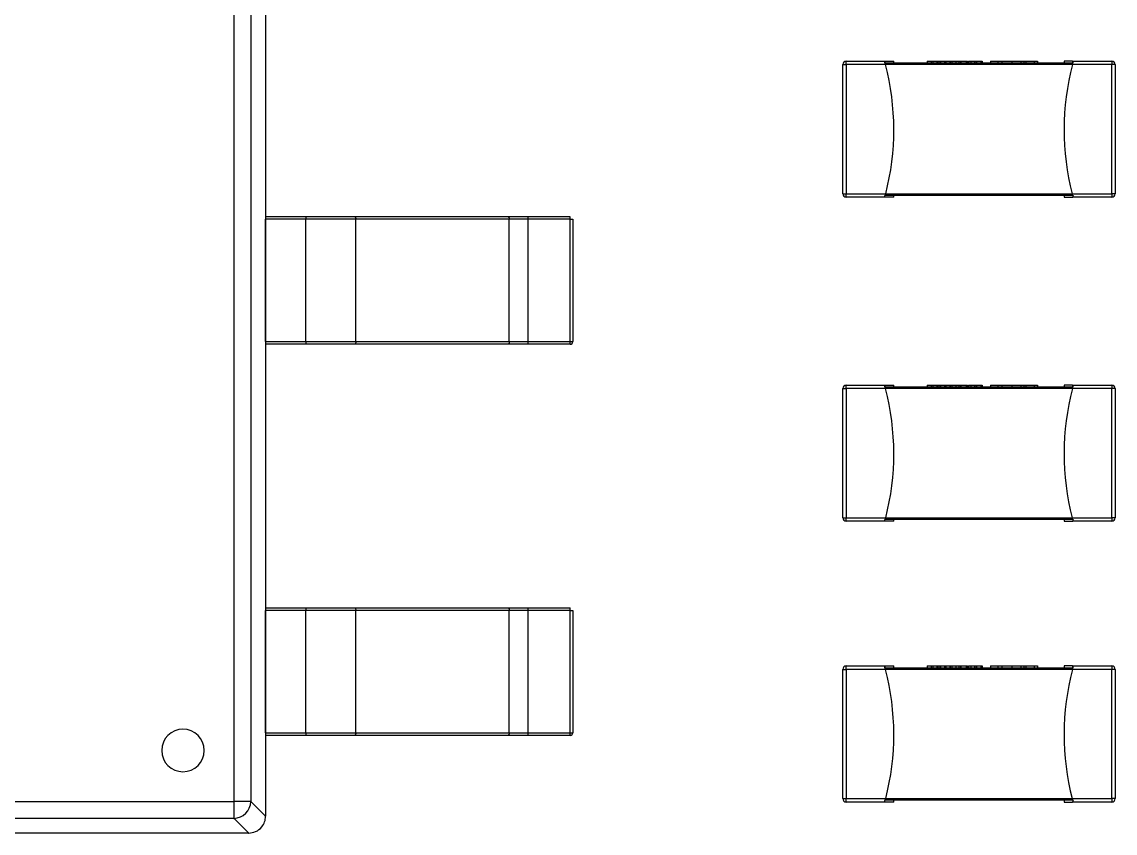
# Model space of a CAD drawing. Header units: millimetres. Extents: x 0 to 297, y 0 to 210.
# Drawn here: x 91.96 to 104.81, y 143.33 to 152.87 of the extents above; entities that cross this region are included whole.
import ezdxf

# ---------------------------------------------------------------- set-up
doc = ezdxf.new("R2010")
doc.units = ezdxf.units.MM

msp = doc.modelspace()

# ---------------------------------------------------------------- linework, layer by layer
at = {"color": 7, "linetype": 'Continuous', "lineweight": 25}
for p, q in [((94.828, 156.134), (94.828, 143.534)), ((94.457, 143.706), (94.457, 155.962)), ((94.654, 155.962), (94.654, 143.706)), ((101.652, 152.372), (101.652, 152.412)), ((101.652, 152.412), (102.116, 152.412)), ((102.103, 152.407), (102.111, 152.407)), ((102.107, 152.394), (102.107, 152.392)), ((102.107, 152.392), (102.107, 152.392)), ((102.111, 152.381), (102.111, 152.407)), ((102.116, 152.412), (102.212, 152.412)), ((102.116, 152.392), (104.309, 152.392)), ((102.212, 152.392), (102.212, 152.412)), ((102.605, 152.412), (102.605, 152.392)), ((102.605, 152.412), (102.652, 152.412)), ((102.652, 152.412), (102.652, 152.392)), ((102.652, 152.412), (102.669, 152.412)), ((102.669, 152.412), (102.669, 152.392)), ((102.669, 152.412), (102.715, 152.412)), ((102.715, 152.412), (102.715, 152.392)), ((102.722, 152.412), (102.722, 152.392)), ((102.74, 152.412), (102.74, 152.392)), ((102.74, 152.412), (102.755, 152.412)), ((102.758, 152.412), (102.758, 152.392)), ((102.758, 152.412), (102.805, 152.412)), ((102.805, 152.412), (102.805, 152.392)), ((102.805, 152.412), (102.822, 152.412)), ((102.822, 152.412), (102.822, 152.392)), ((102.822, 152.412), (102.868, 152.412)), ((102.868, 152.412), (102.868, 152.392)), ((102.868, 152.412), (102.872, 152.412)), ((102.875, 152.412), (102.875, 152.392)), ((102.893, 152.412), (102.893, 152.392)), ((102.939, 152.412), (102.939, 152.392)), ((102.939, 152.412), (102.974, 152.412)), ((102.974, 152.412), (102.974, 152.392)), ((102.974, 152.412), (102.993, 152.412)), ((102.993, 152.412), (102.993, 152.392)), ((102.993, 152.412), (102.997, 152.412)), ((102.997, 152.412), (102.997, 152.392)), ((102.997, 152.412), (103, 152.412)), ((103, 152.412), (103.063, 152.412)), ((103, 152.412), (103, 152.392)), ((103.063, 152.412), (103.063, 152.392)), ((103.064, 152.412), (103.067, 152.412)), ((103.067, 152.412), (103.067, 152.392)), ((103.077, 152.412), (103.077, 152.392)), ((103.077, 152.412), (103.077, 152.392)), ((103.087, 152.412), (103.087, 152.392)), ((103.116, 152.412), (103.116, 152.392)), ((103.124, 152.412), (103.129, 152.412)), ((103.161, 152.412), (103.161, 152.392)), ((103.167, 152.412), (103.168, 152.412)), ((103.179, 152.412), (103.179, 152.392)), ((103.182, 152.412), (103.182, 152.392)), ((103.182, 152.412), (103.184, 152.412)), ((103.184, 152.412), (103.184, 152.392)), ((103.184, 152.412), (103.232, 152.412)), ((103.232, 152.412), (103.232, 152.392)), ((103.232, 152.412), (103.248, 152.412)), ((103.248, 152.412), (103.248, 152.392)), ((103.348, 152.412), (103.348, 152.392)), ((103.434, 152.412), (103.434, 152.392)), ((103.481, 152.412), (103.481, 152.392)), ((103.599, 152.412), (103.599, 152.392)), ((103.703, 152.412), (103.703, 152.392)), ((103.741, 152.412), (103.741, 152.392)), ((103.761, 152.412), (103.761, 152.392)), ((103.861, 152.412), (103.861, 152.392)), ((103.901, 152.412), (103.901, 152.392)), ((104.212, 152.412), (104.212, 152.392)), ((104.309, 152.412), (104.212, 152.412)), ((104.309, 152.412), (104.772, 152.412)), ((104.314, 152.407), (104.321, 152.407)), ((104.314, 152.381), (104.314, 152.407)), ((104.317, 152.392), (104.317, 152.394)), ((104.318, 152.392), (104.317, 152.392)), ((104.772, 152.412), (104.772, 152.372)), ((101.612, 152.372), (101.652, 152.372)), ((101.612, 150.852), (101.612, 152.372)), ((102.113, 152.372), (101.652, 152.372)), ((101.652, 152.372), (101.652, 150.852)), ((104.312, 152.372), (102.113, 152.372)), ((104.772, 152.372), (104.312, 152.372)), ((104.772, 150.852), (104.772, 152.372)), ((104.812, 152.372), (104.772, 152.372)), ((104.812, 152.372), (104.812, 150.852)), ((101.612, 150.852), (101.652, 150.852)), ((101.652, 150.812), (101.652, 150.852)), ((101.652, 150.852), (102.116, 150.852)), ((102.116, 150.852), (104.309, 150.852)), ((104.309, 150.852), (104.772, 150.852)), ((104.812, 150.852), (104.772, 150.852)), ((104.772, 150.852), (104.772, 150.812)), ((102.113, 150.812), (101.652, 150.812)), ((102.103, 150.832), (102.111, 150.832)), ((102.107, 150.821), (102.107, 150.817)), ((102.107, 150.819), (102.107, 150.821)), ((102.107, 150.817), (102.107, 150.817)), ((104.312, 150.832), (102.113, 150.832)), ((102.212, 150.812), (102.113, 150.812)), ((102.212, 150.812), (102.212, 150.832)), ((104.212, 150.832), (104.212, 150.812)), ((104.212, 150.812), (104.312, 150.812)), ((104.772, 150.812), (104.312, 150.812)), ((104.314, 150.832), (104.321, 150.832)), ((104.317, 150.821), (104.317, 150.819)), ((104.317, 150.821), (104.317, 150.817)), ((104.318, 150.817), (104.317, 150.817)), ((94.828, 150.584), (95.3, 150.584)), ((95.3, 150.584), (95.871, 150.584)), ((95.3, 150.584), (95.3, 150.554)), ((95.871, 150.584), (97.674, 150.584)), ((97.674, 150.584), (97.913, 150.584)), ((97.913, 150.584), (98.408, 150.584)), ((95.3, 150.554), (94.828, 150.554)), ((94.828, 149.114), (94.828, 150.554)), ((95.3, 149.114), (95.3, 150.554)), ((95.889, 150.554), (95.3, 150.554)), ((95.889, 149.114), (95.889, 150.554)), ((97.692, 150.554), (95.889, 150.554)), ((97.692, 149.114), (97.692, 150.554)), ((97.914, 150.554), (97.692, 150.554)), ((97.914, 149.114), (97.914, 150.554)), ((98.409, 150.554), (97.914, 150.554)), ((98.409, 149.114), (98.409, 150.554)), ((98.409, 150.554), (98.438, 150.554)), ((98.438, 150.554), (98.438, 149.114)), ((94.828, 149.114), (95.3, 149.114)), ((95.3, 149.084), (94.828, 149.084)), ((95.3, 149.114), (95.889, 149.114)), ((95.3, 149.114), (95.3, 149.084)), ((95.871, 149.084), (95.3, 149.084)), ((97.674, 149.084), (95.871, 149.084)), ((95.889, 149.114), (97.692, 149.114)), ((97.913, 149.084), (97.674, 149.084)), ((97.692, 149.114), (97.914, 149.114)), ((98.408, 149.084), (97.913, 149.084)), ((97.914, 149.114), (98.409, 149.114)), ((98.409, 149.114), (98.438, 149.114)), ((101.612, 147.042), (101.612, 148.562)), ((101.612, 148.562), (101.652, 148.562)), ((101.652, 148.562), (101.652, 148.602)), ((101.652, 148.602), (102.116, 148.602)), ((101.652, 148.562), (101.652, 147.042)), ((102.113, 148.562), (101.652, 148.562)), ((102.103, 148.597), (102.111, 148.597)), ((102.107, 148.584), (102.107, 148.582)), ((102.107, 148.582), (102.107, 148.582)), ((102.111, 148.571), (102.111, 148.597)), ((104.312, 148.562), (102.113, 148.562)), ((102.116, 148.602), (102.212, 148.602)), ((102.116, 148.582), (104.309, 148.582)), ((102.212, 148.582), (102.212, 148.602)), ((102.605, 148.602), (102.605, 148.582)), ((102.605, 148.602), (102.652, 148.602)), ((102.652, 148.602), (102.652, 148.582)), ((102.652, 148.602), (102.669, 148.602)), ((102.669, 148.602), (102.669, 148.582)), ((102.669, 148.602), (102.715, 148.602)), ((102.715, 148.602), (102.715, 148.582)), ((102.722, 148.602), (102.722, 148.582)), ((102.74, 148.602), (102.74, 148.582)), ((102.74, 148.602), (102.755, 148.602)), ((102.758, 148.602), (102.758, 148.582)), ((102.758, 148.602), (102.805, 148.602)), ((102.805, 148.602), (102.805, 148.582)), ((102.805, 148.602), (102.822, 148.602)), ((102.822, 148.602), (102.822, 148.582)), ((102.822, 148.602), (102.868, 148.602)), ((102.868, 148.602), (102.868, 148.582)), ((102.868, 148.602), (102.872, 148.602)), ((102.875, 148.602), (102.875, 148.582)), ((102.893, 148.602), (102.893, 148.582)), ((102.939, 148.602), (102.939, 148.582)), ((102.939, 148.602), (102.974, 148.602)), ((102.974, 148.602), (102.974, 148.582)), ((102.974, 148.602), (102.993, 148.602)), ((102.993, 148.602), (102.993, 148.582)), ((102.993, 148.602), (102.997, 148.602)), ((102.997, 148.602), (102.997, 148.582)), ((102.997, 148.602), (103, 148.602)), ((103, 148.602), (103, 148.582)), ((103, 148.602), (103.063, 148.602)), ((103.063, 148.602), (103.063, 148.582)), ((103.064, 148.602), (103.067, 148.602)), ((103.067, 148.602), (103.067, 148.582)), ((103.077, 148.602), (103.077, 148.582)), ((103.077, 148.602), (103.077, 148.582)), ((103.087, 148.602), (103.087, 148.582)), ((103.116, 148.602), (103.116, 148.582)), ((103.124, 148.602), (103.129, 148.602)), ((103.161, 148.602), (103.161, 148.582)), ((103.167, 148.602), (103.168, 148.602)), ((103.179, 148.602), (103.179, 148.582)), ((103.182, 148.602), (103.182, 148.582)), ((103.182, 148.602), (103.184, 148.602)), ((103.184, 148.602), (103.184, 148.582)), ((103.184, 148.602), (103.232, 148.602)), ((103.232, 148.602), (103.232, 148.582)), ((103.232, 148.602), (103.248, 148.602)), ((103.248, 148.602), (103.248, 148.582)), ((103.348, 148.602), (103.348, 148.582)), ((103.434, 148.602), (103.434, 148.582)), ((103.481, 148.602), (103.481, 148.582)), ((103.599, 148.602), (103.599, 148.582)), ((103.703, 148.602), (103.703, 148.582)), ((103.741, 148.602), (103.741, 148.582)), ((103.761, 148.602), (103.761, 148.582)), ((103.861, 148.602), (103.861, 148.582)), ((103.901, 148.602), (103.901, 148.582)), ((104.212, 148.602), (104.212, 148.582)), ((104.309, 148.602), (104.212, 148.602)), ((104.309, 148.602), (104.772, 148.602)), ((104.772, 148.562), (104.312, 148.562)), ((104.314, 148.597), (104.321, 148.597)), ((104.314, 148.571), (104.314, 148.597)), ((104.317, 148.582), (104.317, 148.584)), ((104.318, 148.582), (104.317, 148.582)), ((104.772, 148.602), (104.772, 148.562)), ((104.812, 148.562), (104.772, 148.562)), ((104.772, 147.042), (104.772, 148.562)), ((104.812, 148.562), (104.812, 147.042)), ((101.612, 147.042), (101.652, 147.042)), ((101.652, 147.042), (102.116, 147.042)), ((101.652, 147.002), (101.652, 147.042)), ((102.113, 147.002), (101.652, 147.002)), ((102.103, 147.022), (102.111, 147.022)), ((102.107, 147.011), (102.107, 147.007)), ((102.107, 147.009), (102.107, 147.011)), ((102.107, 147.007), (102.107, 147.007)), ((104.312, 147.022), (102.113, 147.022)), ((102.212, 147.002), (102.113, 147.002)), ((102.116, 147.042), (104.309, 147.042)), ((102.212, 147.002), (102.212, 147.022)), ((104.212, 147.022), (104.212, 147.002)), ((104.212, 147.002), (104.312, 147.002)), ((104.309, 147.042), (104.772, 147.042)), ((104.772, 147.002), (104.312, 147.002)), ((104.314, 147.022), (104.321, 147.022)), ((104.317, 147.011), (104.317, 147.009)), ((104.317, 147.011), (104.317, 147.007)), ((104.318, 147.007), (104.317, 147.007)), ((104.772, 147.042), (104.772, 147.002)), ((104.812, 147.042), (104.772, 147.042)), ((94.828, 145.984), (95.3, 145.984)), ((95.3, 145.984), (95.3, 145.954)), ((95.3, 145.984), (95.871, 145.984)), ((95.871, 145.984), (97.674, 145.984)), ((97.674, 145.984), (97.913, 145.984)), ((97.913, 145.984), (98.408, 145.984)), ((95.3, 145.954), (94.828, 145.954)), ((94.828, 144.514), (94.828, 145.954)), ((95.889, 145.954), (95.3, 145.954)), ((95.3, 144.514), (95.3, 145.954)), ((95.889, 144.514), (95.889, 145.954)), ((97.692, 145.954), (95.889, 145.954)), ((97.692, 144.514), (97.692, 145.954)), ((97.914, 145.954), (97.692, 145.954)), ((97.914, 144.514), (97.914, 145.954)), ((98.409, 145.954), (97.914, 145.954)), ((98.409, 144.514), (98.409, 145.954)), ((98.409, 145.954), (98.438, 145.954)), ((98.438, 145.954), (98.438, 144.514)), ((101.612, 143.74), (101.612, 145.26)), ((101.612, 145.26), (101.652, 145.26)), ((101.652, 145.26), (101.652, 145.3)), ((101.652, 145.3), (102.116, 145.3)), ((101.652, 145.26), (101.652, 143.74)), ((102.113, 145.26), (101.652, 145.26)), ((102.103, 145.295), (102.111, 145.295)), ((102.107, 145.282), (102.107, 145.28)), ((102.107, 145.28), (102.107, 145.28)), ((102.111, 145.268), (102.111, 145.295)), ((104.312, 145.26), (102.113, 145.26)), ((102.116, 145.3), (102.212, 145.3)), ((102.116, 145.28), (104.309, 145.28)), ((102.212, 145.28), (102.212, 145.3)), ((102.605, 145.3), (102.605, 145.28)), ((102.605, 145.3), (102.652, 145.3)), ((102.652, 145.3), (102.652, 145.28)), ((102.652, 145.3), (102.669, 145.3)), ((102.669, 145.3), (102.669, 145.28)), ((102.669, 145.3), (102.715, 145.3)), ((102.715, 145.3), (102.715, 145.28)), ((102.722, 145.3), (102.722, 145.28)), ((102.74, 145.3), (102.74, 145.28)), ((102.74, 145.3), (102.755, 145.3)), ((102.758, 145.3), (102.758, 145.28)), ((102.758, 145.3), (102.805, 145.3)), ((102.805, 145.3), (102.805, 145.28)), ((102.805, 145.3), (102.822, 145.3)), ((102.822, 145.3), (102.822, 145.28)), ((102.822, 145.3), (102.868, 145.3)), ((102.868, 145.3), (102.868, 145.28)), ((102.868, 145.3), (102.872, 145.3)), ((102.875, 145.3), (102.875, 145.28)), ((102.893, 145.3), (102.893, 145.28)), ((102.939, 145.3), (102.939, 145.28)), ((102.939, 145.3), (102.974, 145.3)), ((102.974, 145.3), (102.974, 145.28)), ((102.974, 145.3), (102.993, 145.3)), ((102.993, 145.3), (102.993, 145.28)), ((102.993, 145.3), (102.997, 145.3)), ((102.997, 145.3), (102.997, 145.28)), ((102.997, 145.3), (103, 145.3)), ((103, 145.3), (103.063, 145.3)), ((103, 145.3), (103, 145.28)), ((103.063, 145.3), (103.063, 145.28)), ((103.064, 145.3), (103.067, 145.3)), ((103.067, 145.3), (103.067, 145.28)), ((103.077, 145.3), (103.077, 145.28)), ((103.077, 145.3), (103.077, 145.28)), ((103.087, 145.3), (103.087, 145.28)), ((103.116, 145.3), (103.116, 145.28)), ((103.124, 145.3), (103.129, 145.3)), ((103.161, 145.3), (103.161, 145.28)), ((103.167, 145.3), (103.168, 145.3)), ((103.179, 145.3), (103.179, 145.28)), ((103.182, 145.3), (103.182, 145.28)), ((103.182, 145.3), (103.184, 145.3)), ((103.184, 145.3), (103.184, 145.28)), ((103.184, 145.3), (103.232, 145.3)), ((103.232, 145.3), (103.248, 145.3)), ((103.232, 145.3), (103.232, 145.28)), ((103.248, 145.3), (103.248, 145.28)), ((103.348, 145.3), (103.348, 145.28)), ((103.434, 145.3), (103.434, 145.28)), ((103.481, 145.3), (103.481, 145.28)), ((103.599, 145.3), (103.599, 145.28)), ((103.703, 145.3), (103.703, 145.28)), ((103.741, 145.3), (103.741, 145.28)), ((103.761, 145.3), (103.761, 145.28)), ((103.861, 145.3), (103.861, 145.28)), ((103.901, 145.3), (103.901, 145.28)), ((104.212, 145.3), (104.212, 145.28)), ((104.309, 145.3), (104.212, 145.3)), ((104.309, 145.3), (104.772, 145.3)), ((104.772, 145.26), (104.312, 145.26)), ((104.314, 145.295), (104.321, 145.295)), ((104.314, 145.268), (104.314, 145.295)), ((104.317, 145.28), (104.317, 145.282)), ((104.318, 145.28), (104.317, 145.28)), ((104.772, 145.3), (104.772, 145.26)), ((104.772, 143.74), (104.772, 145.26)), ((104.812, 145.26), (104.772, 145.26)), ((104.812, 145.26), (104.812, 143.74)), ((94.828, 144.514), (95.3, 144.514)), ((95.3, 144.484), (94.828, 144.484)), ((95.3, 144.514), (95.3, 144.484)), ((95.3, 144.514), (95.889, 144.514)), ((95.871, 144.484), (95.3, 144.484)), ((97.674, 144.484), (95.871, 144.484)), ((95.889, 144.514), (97.692, 144.514)), ((97.913, 144.484), (97.674, 144.484)), ((97.692, 144.514), (97.914, 144.514)), ((98.408, 144.484), (97.913, 144.484)), ((97.914, 144.514), (98.409, 144.514)), ((98.409, 144.514), (98.438, 144.514)), ((88.2, 143.706), (94.457, 143.706)), ((94.457, 143.508), (94.457, 143.706)), ((94.654, 143.706), (94.457, 143.706)), ((94.654, 143.706), (94.828, 143.532)), ((101.612, 143.74), (101.652, 143.74)), ((101.652, 143.7), (101.652, 143.74)), ((101.652, 143.74), (102.116, 143.74)), ((102.113, 143.7), (101.652, 143.7)), ((102.103, 143.72), (102.111, 143.72)), ((102.107, 143.708), (102.107, 143.705)), ((102.107, 143.707), (102.107, 143.708)), ((102.107, 143.705), (102.107, 143.705)), ((104.312, 143.72), (102.113, 143.72)), ((102.212, 143.7), (102.113, 143.7)), ((102.116, 143.74), (104.309, 143.74)), ((102.212, 143.7), (102.212, 143.72)), ((104.212, 143.72), (104.212, 143.7)), ((104.212, 143.7), (104.312, 143.7)), ((104.309, 143.74), (104.772, 143.74)), ((104.772, 143.7), (104.312, 143.7)), ((104.314, 143.72), (104.321, 143.72)), ((104.317, 143.708), (104.317, 143.707)), ((104.317, 143.708), (104.317, 143.705)), ((104.318, 143.705), (104.317, 143.705)), ((104.772, 143.74), (104.772, 143.7)), ((104.812, 143.74), (104.772, 143.74)), ((94.457, 143.508), (88.2, 143.508)), ((94.63, 143.334), (94.457, 143.508)), ((94.628, 143.334), (88.028, 143.334))]:
    msp.add_line(p, q, dxfattribs=at)
at = {"color": 7, "linetype": 'Continuous', "lineweight": 25, "flags": 128}
for points in [[(95.871, 150.584), (95.875, 150.583), (95.878, 150.582), (95.881, 150.579), (95.884, 150.575), (95.886, 150.571), (95.888, 150.565), (95.889, 150.56), (95.889, 150.554)], [(97.674, 150.584), (97.678, 150.583), (97.681, 150.582), (97.684, 150.579), (97.687, 150.575), (97.689, 150.571), (97.691, 150.565), (97.692, 150.56), (97.692, 150.554)], [(95.889, 149.114), (95.889, 149.108), (95.888, 149.102), (95.886, 149.097), (95.884, 149.093), (95.881, 149.089), (95.878, 149.086), (95.875, 149.085), (95.871, 149.084)], [(97.692, 149.114), (97.692, 149.108), (97.691, 149.102), (97.689, 149.097), (97.687, 149.093), (97.684, 149.089), (97.681, 149.086), (97.678, 149.085), (97.674, 149.084)], [(95.871, 145.984), (95.875, 145.983), (95.878, 145.982), (95.881, 145.979), (95.884, 145.975), (95.886, 145.971), (95.888, 145.965), (95.889, 145.96), (95.889, 145.954)], [(97.674, 145.984), (97.678, 145.983), (97.681, 145.982), (97.684, 145.979), (97.687, 145.975), (97.689, 145.971), (97.691, 145.965), (97.692, 145.96), (97.692, 145.954)], [(95.889, 144.514), (95.889, 144.508), (95.888, 144.502), (95.886, 144.497), (95.884, 144.493), (95.881, 144.489), (95.878, 144.486), (95.875, 144.485), (95.871, 144.484)], [(97.692, 144.514), (97.692, 144.508), (97.691, 144.502), (97.689, 144.497), (97.687, 144.493), (97.684, 144.489), (97.681, 144.486), (97.678, 144.485), (97.674, 144.484)]]:
    msp.add_lwpolyline(points, dxfattribs=at)
at = {"color": 7, "linetype": 'Continuous', "lineweight": 25}
for centre, radius, start, end in [((101.652, 152.372), 0.04, 90, 180), ((104.772, 152.372), 0.04, 0, 90), ((99.212, 151.606), 3, 345.4382, 14.7879), ((107.212, 151.606), 3, 165.2121, 194.5618), ((101.652, 150.852), 0.04, 180, 270), ((104.772, 150.852), 0.04, 270, 0), ((97.698, 150.561), 0.216, 358.0109, 5.9867), ((98.193, 150.561), 0.216, 358.0109, 5.9867), ((97.698, 149.106), 0.216, 354.0133, 1.9891), ((98.408, 149.114), 0.03, 270, 0), ((98.193, 149.106), 0.216, 354.0133, 1.9891), ((101.652, 148.562), 0.04, 90, 180), ((99.212, 147.796), 3, 345.4382, 14.7879), ((107.212, 147.796), 3, 165.2121, 194.5618), ((104.772, 148.562), 0.04, 0, 90), ((101.652, 147.042), 0.04, 180, 270), ((104.772, 147.042), 0.04, 270, 0), ((97.698, 145.961), 0.216, 358.0109, 5.9867), ((98.193, 145.961), 0.216, 358.0109, 5.9867), ((101.652, 145.26), 0.04, 90, 180), ((99.212, 144.494), 3, 345.4382, 14.7879), ((107.212, 144.494), 3, 165.2121, 194.5618), ((104.772, 145.26), 0.04, 0, 90), ((93.857, 144.306), 0.25, 0, 180), ((97.698, 144.506), 0.216, 354.0133, 1.9891), ((98.408, 144.514), 0.03, 270, 0), ((98.193, 144.506), 0.216, 354.0133, 1.9891), ((93.857, 144.306), 0.25, 180, 0), ((94.451, 143.711), 0.203, 271.5366, 358.4634), ((101.652, 143.74), 0.04, 180, 270), ((104.772, 143.74), 0.04, 270, 0)]:
    msp.add_arc(centre, radius, start, end, dxfattribs=at)
for points, knots in [([(102.107, 152.394), (102.106, 152.397), (102.105, 152.402), (102.104, 152.405), (102.103, 152.407)], [0, 0, 0, 0, 0.5598591, 1, 1, 1, 1]), ([(102.107, 152.392), (102.107, 152.392), (102.107, 152.393), (102.107, 152.394), (102.107, 152.394)], [0, 0, 0, 0, 0.56, 1, 1, 1, 1]), ([(102.113, 152.372), (102.112, 152.376), (102.11, 152.383), (102.108, 152.389), (102.107, 152.392)], [0, 0, 0, 0, 0.5600344, 1, 1, 1, 1]), ([(102.111, 152.407), (102.112, 152.408), (102.113, 152.411), (102.115, 152.412), (102.116, 152.412)], [0, 0, 0, 0, 0.559694, 1, 1, 1, 1]), ([(102.111, 152.379), (102.111, 152.381), (102.112, 152.385), (102.113, 152.391), (102.115, 152.391), (102.116, 152.392)], [0, 0, 0, 0, 0.280252, 0.560887, 1, 1, 1, 1]), ([(102.722, 152.412), (102.722, 152.412), (102.723, 152.412), (102.728, 152.412), (102.736, 152.412), (102.74, 152.412)], [0, 0, 0, 0, 0.297635, 0.573106, 1, 1, 1, 1]), ([(102.875, 152.412), (102.875, 152.412), (102.876, 152.412), (102.881, 152.412), (102.888, 152.412), (102.893, 152.412)], [0, 0, 0, 0, 0.297635, 0.573106, 1, 1, 1, 1]), ([(102.893, 152.412), (102.901, 152.412), (102.915, 152.412), (102.932, 152.412), (102.939, 152.412)], [0, 0, 0, 0, 0.541032, 1, 1, 1, 1]), ([(103.067, 152.412), (103.069, 152.412), (103.072, 152.412), (103.076, 152.412), (103.076, 152.412), (103.077, 152.412)], [0, 0, 0, 0, 0.292205, 0.564001, 1, 1, 1, 1]), ([(103.087, 152.412), (103.092, 152.412), (103.101, 152.412), (103.111, 152.412), (103.116, 152.412)], [0, 0, 0, 0, 0.516592, 1, 1, 1, 1]), ([(103.116, 152.412), (103.126, 152.412), (103.143, 152.412), (103.155, 152.412), (103.161, 152.412)], [0, 0, 0, 0, 0.568137, 1, 1, 1, 1]), ([(103.161, 152.412), (103.167, 152.412), (103.177, 152.412), (103.178, 152.412), (103.179, 152.412)], [0, 0, 0, 0, 0.535916, 1, 1, 1, 1]), ([(103.348, 152.412), (103.35, 152.412), (103.353, 152.412), (103.375, 152.412), (103.402, 152.412), (103.423, 152.412), (103.434, 152.412)], [0, 0, 0, 0, 0.281479, 0.558611, 0.777607, 1, 1, 1, 1]), ([(103.434, 152.412), (103.44, 152.412), (103.452, 152.412), (103.472, 152.412), (103.481, 152.412)], [0, 0, 0, 0, 0.556897, 1, 1, 1, 1]), ([(103.481, 152.412), (103.501, 152.412), (103.536, 152.412), (103.58, 152.412), (103.599, 152.412)], [0, 0, 0, 0, 0.560447, 1, 1, 1, 1]), ([(103.599, 152.412), (103.62, 152.412), (103.657, 152.412), (103.689, 152.412), (103.703, 152.412)], [0, 0, 0, 0, 0.56138, 1, 1, 1, 1]), ([(103.703, 152.412), (103.711, 152.412), (103.725, 152.412), (103.736, 152.412), (103.741, 152.412)], [0, 0, 0, 0, 0.55532, 1, 1, 1, 1]), ([(103.741, 152.412), (103.745, 152.412), (103.751, 152.412), (103.758, 152.412), (103.761, 152.412)], [0, 0, 0, 0, 0.560098, 1, 1, 1, 1]), ([(103.761, 152.412), (103.782, 152.412), (103.819, 152.412), (103.848, 152.412), (103.861, 152.412)], [0, 0, 0, 0, 0.556227, 1, 1, 1, 1]), ([(103.861, 152.412), (103.873, 152.412), (103.897, 152.412), (103.9, 152.412), (103.901, 152.412)], [0, 0, 0, 0, 0.5572018, 1, 1, 1, 1]), ([(104.314, 152.407), (104.313, 152.408), (104.311, 152.411), (104.309, 152.412), (104.309, 152.412)], [0, 0, 0, 0, 0.558486, 1, 1, 1, 1]), ([(104.309, 152.392), (104.309, 152.392), (104.31, 152.391), (104.312, 152.388), (104.313, 152.384), (104.313, 152.381), (104.313, 152.379)], [0, 0, 0, 0, 0.279922, 0.559736, 0.779924, 1, 1, 1, 1]), ([(104.312, 152.372), (104.313, 152.376), (104.314, 152.383), (104.316, 152.389), (104.317, 152.392)], [0, 0, 0, 0, 0.5600344, 1, 1, 1, 1]), ([(104.317, 152.394), (104.318, 152.397), (104.32, 152.402), (104.321, 152.405), (104.321, 152.407)], [0, 0, 0, 0, 0.5598591, 1, 1, 1, 1]), ([(104.318, 152.392), (104.318, 152.392), (104.318, 152.393), (104.318, 152.394), (104.317, 152.394)], [0, 0, 0, 0, 0.56, 1, 1, 1, 1]), ([(102.111, 150.832), (102.112, 150.836), (102.113, 150.842), (102.115, 150.849), (102.116, 150.852)], [0, 0, 0, 0, 0.558396, 1, 1, 1, 1]), ([(104.314, 150.832), (104.313, 150.836), (104.311, 150.842), (104.309, 150.849), (104.309, 150.852)], [0, 0, 0, 0, 0.558486, 1, 1, 1, 1]), ([(102.107, 150.819), (102.106, 150.821), (102.105, 150.824), (102.104, 150.83), (102.103, 150.832)], [0, 0, 0, 0, 0.559819, 1, 1, 1, 1]), ([(102.107, 150.817), (102.107, 150.818), (102.107, 150.818), (102.107, 150.818), (102.107, 150.819)], [0, 0, 0, 0, 0.56, 1, 1, 1, 1]), ([(102.113, 150.812), (102.112, 150.812), (102.11, 150.813), (102.108, 150.816), (102.107, 150.817)], [0, 0, 0, 0, 0.559975, 1, 1, 1, 1]), ([(102.113, 150.832), (102.112, 150.832), (102.112, 150.832), (102.111, 150.833), (102.111, 150.833)], [0, 0, 0, 0, 0.559806, 1, 1, 1, 1]), ([(104.313, 150.833), (104.313, 150.833), (104.313, 150.832), (104.312, 150.832), (104.312, 150.832)], [0, 0, 0, 0, 0.560105, 1, 1, 1, 1]), ([(104.312, 150.812), (104.313, 150.812), (104.314, 150.813), (104.316, 150.816), (104.317, 150.817)], [0, 0, 0, 0, 0.560034, 1, 1, 1, 1]), ([(104.317, 150.819), (104.318, 150.821), (104.32, 150.824), (104.321, 150.83), (104.321, 150.832)], [0, 0, 0, 0, 0.559859, 1, 1, 1, 1]), ([(104.318, 150.817), (104.318, 150.818), (104.318, 150.818), (104.318, 150.818), (104.317, 150.819)], [0, 0, 0, 0, 0.56, 1, 1, 1, 1]), ([(102.107, 148.584), (102.106, 148.587), (102.105, 148.592), (102.104, 148.595), (102.103, 148.597)], [0, 0, 0, 0, 0.559859, 1, 1, 1, 1]), ([(102.107, 148.582), (102.107, 148.582), (102.107, 148.583), (102.107, 148.584), (102.107, 148.584)], [0, 0, 0, 0, 0.56, 1, 1, 1, 1]), ([(102.113, 148.562), (102.112, 148.566), (102.11, 148.573), (102.108, 148.579), (102.107, 148.582)], [0, 0, 0, 0, 0.560034, 1, 1, 1, 1]), ([(102.111, 148.597), (102.112, 148.598), (102.113, 148.601), (102.115, 148.602), (102.116, 148.602)], [0, 0, 0, 0, 0.559694, 1, 1, 1, 1]), ([(102.111, 148.569), (102.111, 148.571), (102.112, 148.575), (102.113, 148.581), (102.115, 148.581), (102.116, 148.582)], [0, 0, 0, 0, 0.280252, 0.560887, 1, 1, 1, 1]), ([(102.722, 148.602), (102.722, 148.602), (102.723, 148.602), (102.728, 148.602), (102.736, 148.602), (102.74, 148.602)], [0, 0, 0, 0, 0.297635, 0.573106, 1, 1, 1, 1]), ([(102.875, 148.602), (102.875, 148.602), (102.876, 148.602), (102.881, 148.602), (102.888, 148.602), (102.893, 148.602)], [0, 0, 0, 0, 0.297635, 0.573106, 1, 1, 1, 1]), ([(102.893, 148.602), (102.901, 148.602), (102.915, 148.602), (102.932, 148.602), (102.939, 148.602)], [0, 0, 0, 0, 0.541032, 1, 1, 1, 1]), ([(103.067, 148.602), (103.069, 148.602), (103.072, 148.602), (103.076, 148.602), (103.076, 148.602), (103.077, 148.602)], [0, 0, 0, 0, 0.292205, 0.564001, 1, 1, 1, 1]), ([(103.087, 148.602), (103.092, 148.602), (103.101, 148.602), (103.111, 148.602), (103.116, 148.602)], [0, 0, 0, 0, 0.516592, 1, 1, 1, 1]), ([(103.116, 148.602), (103.126, 148.602), (103.143, 148.602), (103.155, 148.602), (103.161, 148.602)], [0, 0, 0, 0, 0.568137, 1, 1, 1, 1]), ([(103.161, 148.602), (103.167, 148.602), (103.177, 148.602), (103.178, 148.602), (103.179, 148.602)], [0, 0, 0, 0, 0.535916, 1, 1, 1, 1]), ([(103.348, 148.602), (103.35, 148.602), (103.353, 148.602), (103.375, 148.602), (103.402, 148.602), (103.423, 148.602), (103.434, 148.602)], [0, 0, 0, 0, 0.281479, 0.558611, 0.777607, 1, 1, 1, 1]), ([(103.434, 148.602), (103.44, 148.602), (103.452, 148.602), (103.472, 148.602), (103.481, 148.602)], [0, 0, 0, 0, 0.556897, 1, 1, 1, 1]), ([(103.481, 148.602), (103.501, 148.602), (103.536, 148.602), (103.58, 148.602), (103.599, 148.602)], [0, 0, 0, 0, 0.560447, 1, 1, 1, 1]), ([(103.599, 148.602), (103.62, 148.602), (103.657, 148.602), (103.689, 148.602), (103.703, 148.602)], [0, 0, 0, 0, 0.56138, 1, 1, 1, 1]), ([(103.703, 148.602), (103.711, 148.602), (103.725, 148.602), (103.736, 148.602), (103.741, 148.602)], [0, 0, 0, 0, 0.55532, 1, 1, 1, 1]), ([(103.741, 148.602), (103.745, 148.602), (103.751, 148.602), (103.758, 148.602), (103.761, 148.602)], [0, 0, 0, 0, 0.560098, 1, 1, 1, 1]), ([(103.761, 148.602), (103.782, 148.602), (103.819, 148.602), (103.848, 148.602), (103.861, 148.602)], [0, 0, 0, 0, 0.556227, 1, 1, 1, 1]), ([(103.861, 148.602), (103.873, 148.602), (103.897, 148.602), (103.9, 148.602), (103.901, 148.602)], [0, 0, 0, 0, 0.5572018, 1, 1, 1, 1]), ([(104.314, 148.597), (104.313, 148.598), (104.311, 148.601), (104.309, 148.602), (104.309, 148.602)], [0, 0, 0, 0, 0.558486, 1, 1, 1, 1]), ([(104.309, 148.582), (104.309, 148.582), (104.31, 148.581), (104.312, 148.578), (104.313, 148.574), (104.313, 148.571), (104.313, 148.569)], [0, 0, 0, 0, 0.2799218, 0.5597356, 0.7799239, 1, 1, 1, 1]), ([(104.312, 148.562), (104.313, 148.566), (104.314, 148.573), (104.316, 148.579), (104.317, 148.582)], [0, 0, 0, 0, 0.560034, 1, 1, 1, 1]), ([(104.317, 148.584), (104.318, 148.587), (104.32, 148.592), (104.321, 148.595), (104.321, 148.597)], [0, 0, 0, 0, 0.559859, 1, 1, 1, 1]), ([(104.318, 148.582), (104.318, 148.582), (104.318, 148.583), (104.318, 148.584), (104.317, 148.584)], [0, 0, 0, 0, 0.56, 1, 1, 1, 1]), ([(102.107, 147.009), (102.106, 147.011), (102.105, 147.014), (102.104, 147.02), (102.103, 147.022)], [0, 0, 0, 0, 0.559819, 1, 1, 1, 1]), ([(102.107, 147.007), (102.107, 147.008), (102.107, 147.008), (102.107, 147.008), (102.107, 147.009)], [0, 0, 0, 0, 0.56, 1, 1, 1, 1]), ([(102.113, 147.002), (102.112, 147.002), (102.11, 147.003), (102.108, 147.006), (102.107, 147.007)], [0, 0, 0, 0, 0.559975, 1, 1, 1, 1]), ([(102.111, 147.022), (102.112, 147.026), (102.113, 147.032), (102.115, 147.039), (102.116, 147.042)], [0, 0, 0, 0, 0.558396, 1, 1, 1, 1]), ([(102.113, 147.022), (102.112, 147.022), (102.112, 147.022), (102.111, 147.023), (102.111, 147.023)], [0, 0, 0, 0, 0.559806, 1, 1, 1, 1]), ([(104.314, 147.022), (104.313, 147.026), (104.311, 147.032), (104.309, 147.039), (104.309, 147.042)], [0, 0, 0, 0, 0.558486, 1, 1, 1, 1]), ([(104.313, 147.023), (104.313, 147.023), (104.313, 147.022), (104.312, 147.022), (104.312, 147.022)], [0, 0, 0, 0, 0.560105, 1, 1, 1, 1]), ([(104.312, 147.002), (104.313, 147.002), (104.314, 147.003), (104.316, 147.006), (104.317, 147.007)], [0, 0, 0, 0, 0.560034, 1, 1, 1, 1]), ([(104.317, 147.009), (104.318, 147.011), (104.32, 147.014), (104.321, 147.02), (104.321, 147.022)], [0, 0, 0, 0, 0.559859, 1, 1, 1, 1]), ([(104.318, 147.007), (104.318, 147.008), (104.318, 147.008), (104.318, 147.008), (104.317, 147.009)], [0, 0, 0, 0, 0.56, 1, 1, 1, 1]), ([(102.107, 145.282), (102.106, 145.285), (102.105, 145.29), (102.104, 145.293), (102.103, 145.295)], [0, 0, 0, 0, 0.559859, 1, 1, 1, 1]), ([(102.107, 145.28), (102.107, 145.28), (102.107, 145.281), (102.107, 145.282), (102.107, 145.282)], [0, 0, 0, 0, 0.56, 1, 1, 1, 1]), ([(102.113, 145.26), (102.112, 145.264), (102.11, 145.271), (102.108, 145.277), (102.107, 145.28)], [0, 0, 0, 0, 0.560034, 1, 1, 1, 1]), ([(102.111, 145.295), (102.112, 145.296), (102.113, 145.299), (102.115, 145.3), (102.116, 145.3)], [0, 0, 0, 0, 0.559694, 1, 1, 1, 1]), ([(102.111, 145.267), (102.111, 145.269), (102.112, 145.273), (102.113, 145.279), (102.115, 145.279), (102.116, 145.28)], [0, 0, 0, 0, 0.280252, 0.560887, 1, 1, 1, 1]), ([(102.722, 145.3), (102.722, 145.3), (102.723, 145.3), (102.728, 145.3), (102.736, 145.3), (102.74, 145.3)], [0, 0, 0, 0, 0.297635, 0.573106, 1, 1, 1, 1]), ([(102.875, 145.3), (102.875, 145.3), (102.876, 145.3), (102.881, 145.3), (102.888, 145.3), (102.893, 145.3)], [0, 0, 0, 0, 0.297635, 0.573106, 1, 1, 1, 1]), ([(102.893, 145.3), (102.901, 145.3), (102.915, 145.3), (102.932, 145.3), (102.939, 145.3)], [0, 0, 0, 0, 0.541032, 1, 1, 1, 1]), ([(103.067, 145.3), (103.069, 145.3), (103.072, 145.3), (103.076, 145.3), (103.076, 145.3), (103.077, 145.3)], [0, 0, 0, 0, 0.292205, 0.564001, 1, 1, 1, 1]), ([(103.087, 145.3), (103.092, 145.3), (103.101, 145.3), (103.111, 145.3), (103.116, 145.3)], [0, 0, 0, 0, 0.516592, 1, 1, 1, 1]), ([(103.116, 145.3), (103.126, 145.3), (103.143, 145.3), (103.155, 145.3), (103.161, 145.3)], [0, 0, 0, 0, 0.568137, 1, 1, 1, 1]), ([(103.161, 145.3), (103.167, 145.3), (103.177, 145.3), (103.178, 145.3), (103.179, 145.3)], [0, 0, 0, 0, 0.535916, 1, 1, 1, 1]), ([(103.348, 145.3), (103.35, 145.3), (103.353, 145.3), (103.375, 145.3), (103.402, 145.3), (103.423, 145.3), (103.434, 145.3)], [0, 0, 0, 0, 0.281479, 0.558611, 0.777607, 1, 1, 1, 1]), ([(103.434, 145.3), (103.44, 145.3), (103.452, 145.3), (103.472, 145.3), (103.481, 145.3)], [0, 0, 0, 0, 0.556897, 1, 1, 1, 1]), ([(103.481, 145.3), (103.501, 145.3), (103.536, 145.3), (103.58, 145.3), (103.599, 145.3)], [0, 0, 0, 0, 0.560447, 1, 1, 1, 1]), ([(103.599, 145.3), (103.62, 145.3), (103.657, 145.3), (103.689, 145.3), (103.703, 145.3)], [0, 0, 0, 0, 0.56138, 1, 1, 1, 1]), ([(103.703, 145.3), (103.711, 145.3), (103.725, 145.3), (103.736, 145.3), (103.741, 145.3)], [0, 0, 0, 0, 0.55532, 1, 1, 1, 1]), ([(103.741, 145.3), (103.745, 145.3), (103.751, 145.3), (103.758, 145.3), (103.761, 145.3)], [0, 0, 0, 0, 0.560098, 1, 1, 1, 1]), ([(103.761, 145.3), (103.782, 145.3), (103.819, 145.3), (103.848, 145.3), (103.861, 145.3)], [0, 0, 0, 0, 0.556227, 1, 1, 1, 1]), ([(103.861, 145.3), (103.873, 145.3), (103.897, 145.3), (103.9, 145.3), (103.901, 145.3)], [0, 0, 0, 0, 0.5572018, 1, 1, 1, 1]), ([(104.314, 145.295), (104.313, 145.296), (104.311, 145.299), (104.309, 145.3), (104.309, 145.3)], [0, 0, 0, 0, 0.558486, 1, 1, 1, 1]), ([(104.309, 145.28), (104.309, 145.28), (104.31, 145.279), (104.312, 145.276), (104.313, 145.272), (104.313, 145.269), (104.313, 145.267)], [0, 0, 0, 0, 0.2799218, 0.5597356, 0.7799239, 1, 1, 1, 1]), ([(104.312, 145.26), (104.313, 145.264), (104.314, 145.271), (104.316, 145.277), (104.317, 145.28)], [0, 0, 0, 0, 0.560034, 1, 1, 1, 1]), ([(104.317, 145.282), (104.318, 145.285), (104.32, 145.29), (104.321, 145.293), (104.321, 145.295)], [0, 0, 0, 0, 0.559859, 1, 1, 1, 1]), ([(104.318, 145.28), (104.318, 145.28), (104.318, 145.281), (104.318, 145.282), (104.317, 145.282)], [0, 0, 0, 0, 0.56, 1, 1, 1, 1]), ([(102.107, 143.707), (102.106, 143.709), (102.105, 143.712), (102.104, 143.718), (102.103, 143.72)], [0, 0, 0, 0, 0.559819, 1, 1, 1, 1]), ([(102.107, 143.705), (102.107, 143.706), (102.107, 143.706), (102.107, 143.706), (102.107, 143.707)], [0, 0, 0, 0, 0.56, 1, 1, 1, 1]), ([(102.113, 143.7), (102.112, 143.7), (102.11, 143.701), (102.108, 143.704), (102.107, 143.705)], [0, 0, 0, 0, 0.559975, 1, 1, 1, 1]), ([(102.111, 143.72), (102.112, 143.723), (102.113, 143.73), (102.115, 143.737), (102.116, 143.74)], [0, 0, 0, 0, 0.558396, 1, 1, 1, 1]), ([(102.113, 143.72), (102.112, 143.72), (102.112, 143.72), (102.111, 143.721), (102.111, 143.721)], [0, 0, 0, 0, 0.559806, 1, 1, 1, 1]), ([(104.314, 143.72), (104.313, 143.723), (104.311, 143.73), (104.309, 143.737), (104.309, 143.74)], [0, 0, 0, 0, 0.558486, 1, 1, 1, 1]), ([(104.313, 143.721), (104.313, 143.721), (104.313, 143.72), (104.312, 143.72), (104.312, 143.72)], [0, 0, 0, 0, 0.560105, 1, 1, 1, 1]), ([(104.312, 143.7), (104.313, 143.7), (104.314, 143.701), (104.316, 143.704), (104.317, 143.705)], [0, 0, 0, 0, 0.560034, 1, 1, 1, 1]), ([(104.317, 143.707), (104.318, 143.709), (104.32, 143.712), (104.321, 143.718), (104.321, 143.72)], [0, 0, 0, 0, 0.559859, 1, 1, 1, 1]), ([(104.318, 143.705), (104.318, 143.706), (104.318, 143.706), (104.318, 143.706), (104.317, 143.707)], [0, 0, 0, 0, 0.56, 1, 1, 1, 1]), ([(94.63, 143.334), (94.658, 143.338), (94.716, 143.345), (94.782, 143.399), (94.821, 143.465), (94.826, 143.51), (94.828, 143.532)], [0, 0, 0, 0, 0.270737, 0.562283, 0.789249, 1, 1, 1, 1]), ([(94.828, 143.532), (94.828, 143.532), (94.828, 143.533), (94.828, 143.534), (94.828, 143.534)], [0, 0, 0, 0, 0.560326, 1, 1, 1, 1]), ([(94.628, 143.334), (94.629, 143.334), (94.629, 143.334), (94.63, 143.334), (94.63, 143.334)], [0, 0, 0, 0, 0.5596319, 1, 1, 1, 1])]:
    msp.add_open_spline(points, degree=3, knots=knots, dxfattribs=at)

doc.saveas('drawing.dxf')
